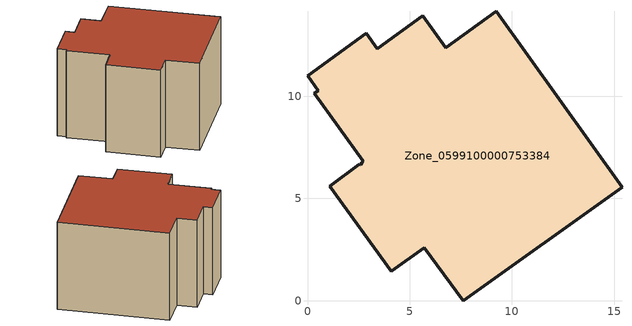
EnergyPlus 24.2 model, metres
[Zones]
Zone_0599100000753384
 floor ground (C_G): 2.67,6.78 2.72,6.82 0.34,10.15 0.52,10.28 0,11.01 2.88,13.08 3.4,12.34 5.64,13.95 6.75,12.38 9.23,14.16 15.39,5.56 7.63,0 5.72,2.59 4.09,1.44 1.1,5.59 2.54,6.68 2.61,6.65 z0
 wall outside (C_F): 6.75,12.38 5.64,13.95 3.4,12.34 2.88,13.08 0,11.01 0.52,10.28 0.34,10.15 2.72,6.82 2.67,6.78 2.61,6.65 2.54,6.68 1.1,5.59 4.09,1.44 5.72,2.59 7.63,0 15.39,5.56 9.23,14.16 6.75,12.38 z0:8.98
 roof outside (C_R): 2.61,6.65 2.54,6.68 1.1,5.59 4.09,1.44 5.72,2.59 7.63,0 15.39,5.56 9.23,14.16 6.75,12.38 5.64,13.95 3.4,12.34 2.88,13.08 0,11.01 0.52,10.28 0.34,10.15 2.72,6.82 2.67,6.78 z8.98
[BUILDING]
Pand.0599100000753384: North Axis=0; Terrain=City; Loads Convergence Tolerance Value=0.04; Temperature Convergence Tolerance Value=0.4; Solar Distribution=FullExterior; Maximum Number of Warmup Days=25; Minimum Number of Warmup Days=1
[Site:Location]
Rotterdam.The.Hague.AP_ZH_NLD Design_Conditions: Latitude=51.96; Longitude=4.45; Time Zone=1; Elevation=-4.5
[SITE:GROUNDTEMPERATURE:BUILDINGSURFACE]
18, 18, 18, 18, 18, 18, 18, 18, 18, 18, 18, 18
[MATERIAL] Thermal Absorptance=0.9; Solar Absorptance=0.7; Visible Absorptance=0.7
Name | Roughness | Thickness | Conductivity | Density | Specific Heat
G.TC.2006-2014 | MediumSmooth | 0.15 | 0.06 | 540 | 1210
F.TC.2006-2014 | Rough | 0.3 | 0.12 | 1920 | 840
R.TC.2006-2014 | MediumRough | 0.2 | 0.08 | 1500 | 1000
[CONSTRUCTION]
C_G: G.TC.2006-2014
C_F: F.TC.2006-2014
C_R: R.TC.2006-2014
[ZONE]
Zone_0599100000753384: Type=1; Multiplier=1; Ceiling Height=Autocalculate; Volume=Autocalculate; Floor Area=autocalculate; Part of Total Floor Area=Yes
[ZONEINFILTRATION:DESIGNFLOWRATE]
Infil_Zone_0599100000753384: Zone or ZoneList or Space or SpaceList=Zone_0599100000753384; Schedule=AlwaysOn; Design Flow Rate Calculation Method=Flow/Area; Flow Rate per Floor Area=0.0015; Constant Term Coefficient=1; Temperature Term Coefficient=0; Velocity Term Coefficient=0; Velocity Squared Term Coefficient=0
[HVACTEMPLATE:ZONE:IDEALLOADSAIRSYSTEM]
Zone_0599100000753384: Maximum Heating Supply Air Temperature=50; Minimum Cooling Supply Air Temperature=13; Maximum Heating Supply Air Humidity Ratio=0.0156; Minimum Cooling Supply Air Humidity Ratio=0.0077; Heating Limit=NoLimit; Cooling Limit=NoLimit; Dehumidification Control Type=ConstantSensibleHeatRatio; Cooling Sensible Heat Ratio=0.7; Dehumidification Setpoint=60; Humidification Control Type=None; Humidification Setpoint=30; Outdoor Air Method=None; Outdoor Air Flow Rate per Person=0.00944; Outdoor Air Flow Rate per Zone Floor Area=0; Outdoor Air Flow Rate per Zone=0; Demand Controlled Ventilation Type=None; Outdoor Air Economizer Type=NoEconomizer; Heat Recovery Type=None; Sensible Heat Recovery Effectiveness=0.7; Latent Heat Recovery Effectiveness=0.65
[ZONECONTROL:THERMOSTAT]
ThermostatControl_Zone_0599100000753384: Zone or ZoneList=Zone_0599100000753384; Control Type Schedule=DualSetpointControlType; Control 1=Thermostat_Zone_0599100000753384; Temperature Difference Between Cutout And Setpoint=0
[THERMOSTATSETPOINT:DUALSETPOINT]
Thermostat_Zone_0599100000753384: Heating Setpoint Temperature Schedule=HeatingSetpoint_Zone_0599100000753384; Cooling Setpoint Temperature Schedule=CoolingSetpoint_Zone_0599100000753384
[SCHEDULE:COMPACT]
HeatingSetpoint_Zone_0599100000753384: Through: 12/31, For: AllDays, Until: 24:00, 21
CoolingSetpoint_Zone_0599100000753384: Through: 12/31, For: AllDays, Until: 24:00, 24
DualSetpointControlType: Through: 12/31, For: AllDays, Until: 24:00, 4
AlwaysOn: Through: 12/31, For: AllDays, Until: 24:00, 1
